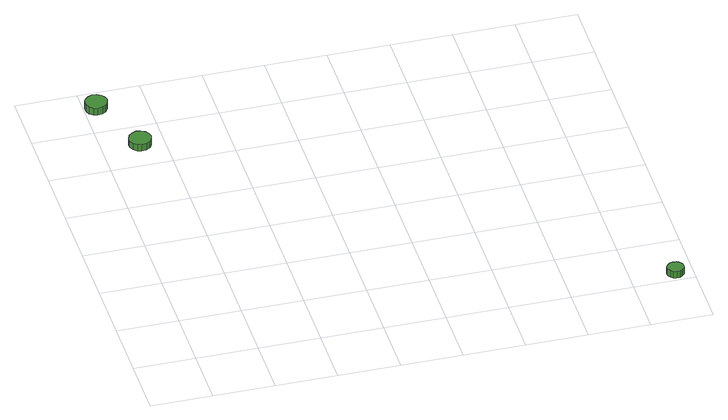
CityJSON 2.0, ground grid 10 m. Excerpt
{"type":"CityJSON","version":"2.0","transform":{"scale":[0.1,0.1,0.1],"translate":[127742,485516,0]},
"CityObjects":{
"tree1":{"type":"SolitaryVegetationObject","attributes":{"function":"something"},"geometry":[{"type":"MultiSurface","lod":"1","boundaries":[[[0,1,2,3,4,5,6,7,8,9,10,11,12,13,14]],[[15,16,17,18,19,20,21,22,23,24,25,26,27,28,29]],[[0,29,28,1]],[[1,28,27,2]],[[2,27,26,3]],[[3,26,25,4]],[[4,25,24,5]],[[5,24,23,6]],[[6,23,22,7]],[[7,22,21,8]],[[8,21,20,9]],[[9,20,19,10]],[[10,19,18,11]],[[11,18,17,12]],[[12,17,16,13]],[[13,16,15,14]],[[14,15,29,0]]]}]},
"tree2":{"type":"SolitaryVegetationObject","attributes":{"function":"something"},"geometry":[{"type":"MultiSurface","lod":"1","boundaries":[[[30,31,32,33,34,35,36,37,38,39,40,41,42,43,44]],[[45,46,47,48,49,50,51,52,53,54,55,56,57,58,59]],[[30,59,58,31]],[[31,58,57,32]],[[32,57,56,33]],[[33,56,55,34]],[[34,55,54,35]],[[35,54,53,36]],[[36,53,52,37]],[[37,52,51,38]],[[38,51,50,39]],[[39,50,49,40]],[[40,49,48,41]],[[41,48,47,42]],[[42,47,46,43]],[[43,46,45,44]],[[44,45,59,30]]]}]},
"tree3":{"type":"SolitaryVegetationObject","attributes":{"function":"something"},"geometry":[{"type":"MultiSurface","lod":"1","boundaries":[[[60,61,62,63,64,65,66,67,68,69,70,71,72,73,74]],[[75,76,77,78,79,80,81,82,83,84,85,86,87,88,89]],[[60,89,88,61]],[[61,88,87,62]],[[62,87,86,63]],[[63,86,85,64]],[[64,85,84,65]],[[65,84,83,66]],[[66,83,82,67]],[[67,82,81,68]],[[68,81,80,69]],[[69,80,79,70]],[[70,79,78,71]],[[71,78,77,72]],[[72,77,76,73]],[[73,76,75,74]],[[74,75,89,60]]]}]}
},
"vertices":[
[38,662,17],[36,669,17],[32,675,17],[25,679,17],[18,680,17],[11,677,17],[5,672,17],[2,666,17],[2,658,17],[5,651,17],[11,646,17],[18,644,17],[25,645,17],[32,649,17],[36,655,17],[36,655,4],[32,649,4],[25,645,4],[18,644,4],[11,646,4],[5,651,4],[2,658,4],[2,666,4],[5,672,4],[11,677,4],[18,680,4],[25,679,4],[32,675,4],[36,669,4],[38,662,4],
[79,554,17],[77,561,17],[73,567,17],[66,571,17],[59,572,17],[52,569,17],[46,564,17],[43,557,17],[43,550,17],[46,543,17],[52,538,17],[59,536,17],[66,537,17],[73,540,17],[77,546,17],[77,546,5],[73,540,5],[66,537,5],[59,536,5],[52,538,5],[46,543,5],[43,550,5],[43,557,5],[46,564,5],[52,569,5],[59,572,5],[66,571,5],[73,567,5],[77,561,5],[79,554,5],
[784,16,18],[783,21,18],[779,26,18],[775,28,18],[769,29,18],[764,27,18],[760,24,18],[757,19,18],[757,13,18],[760,8,18],[764,4,18],[769,3,18],[775,3,18],[779,6,18],[783,10,18],[783,10,6],[779,6,6],[775,3,6],[769,3,6],[764,4,6],[760,8,6],[757,13,6],[757,19,6],[760,24,6],[764,27,6],[769,29,6],[775,28,6],[779,26,6],[783,21,6],[784,16,6]
]}
